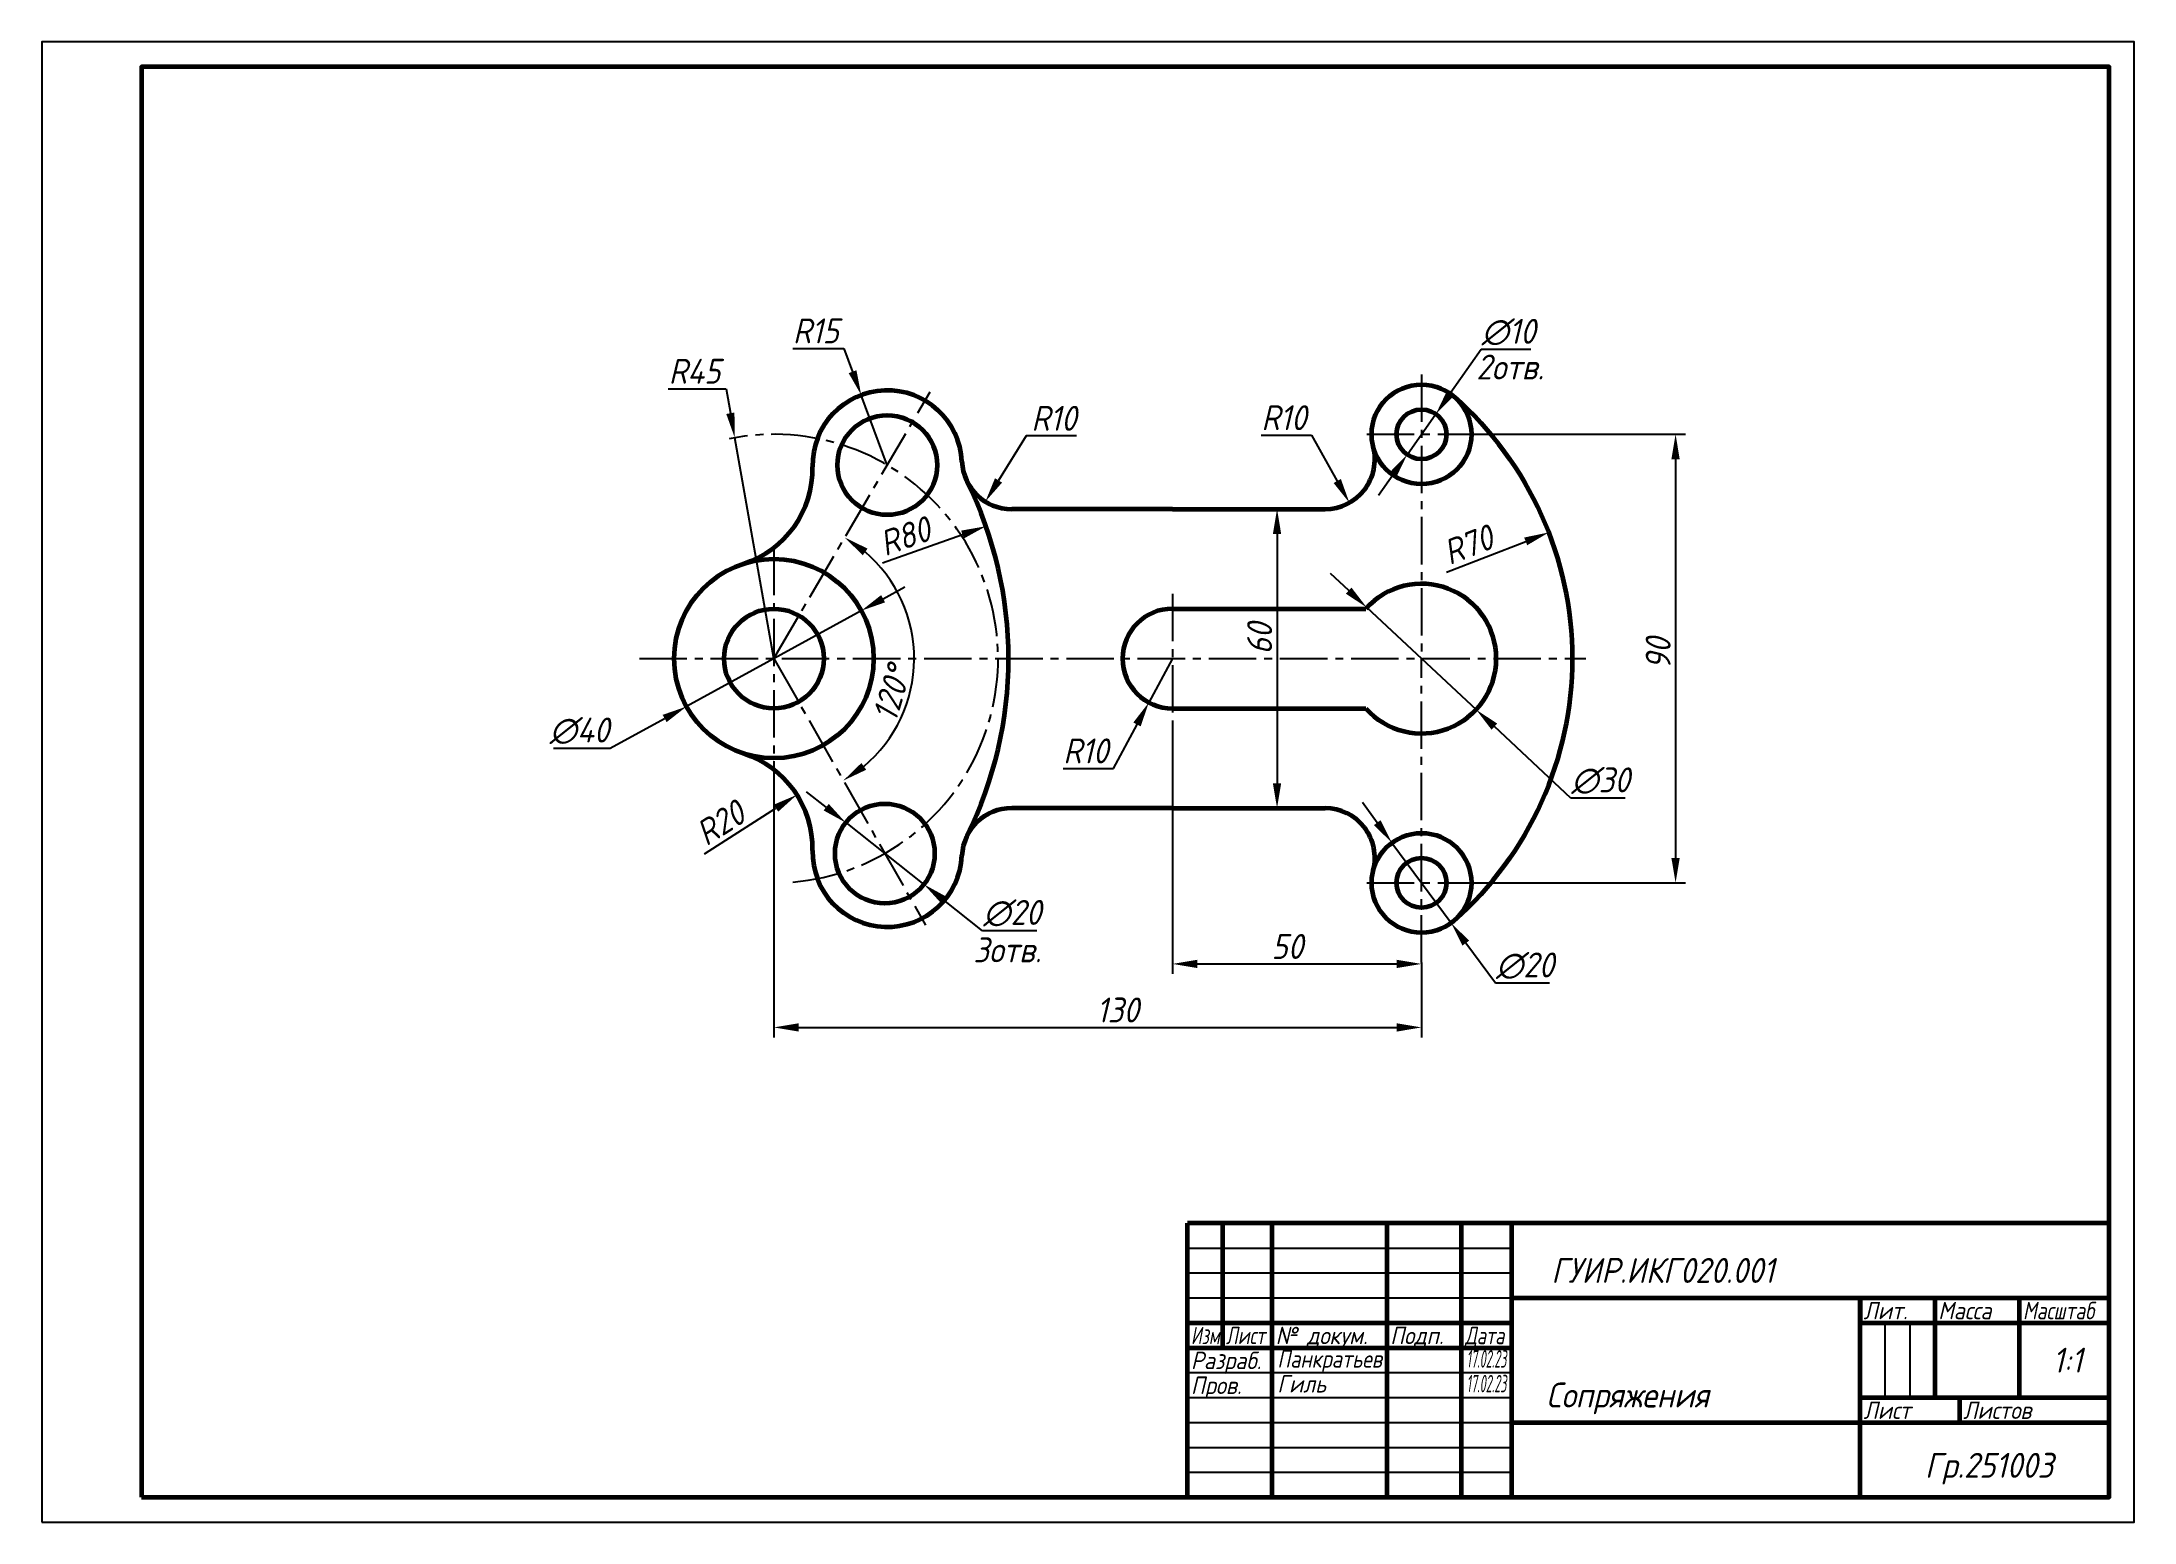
# Model space of a CAD drawing. Header units: millimetres. Extents: x 0 to 420, y 0 to 297.
import ezdxf
from ezdxf.enums import TextEntityAlignment as Align

# ---------------------------------------------------------------- set-up
doc = ezdxf.new("R2010")
doc.units = ezdxf.units.MM
doc.header["$LTSCALE"] = 0.5
doc.linetypes.add('осевая2', pattern=[28.575, 19.05, -3.175, 3.175, -3.175])
doc.layers.get('0').update_dxf_attribs({"lineweight": 60})
doc.layers.get('Defpoints').update_dxf_attribs({"color": 5})
doc.layers.add('1-оси', color=50, linetype='осевая2')
doc.layers.add('3-размеры', color=6, linetype='Continuous')
doc.layers.add('4-текст', color=7, linetype='Continuous', true_color=0x00ad00)
doc.styles.get("Standard").update_dxf_attribs({"font": 'isocpeui.ttf', "width": 0.9})
doc.dimstyles.new('Standart', dxfattribs={"dimtxt": 5, "dimasz": 5, "dimexe": 2, "dimexo": 0, "dimgap": 1, "dimtad": 1, "dimtoh": 1, "dimdec": 0, "dimtxsty": 'Standard', "dimcen": 2.5, "dimadec": 0, "dimazin": 0, "dimtfac": 1, "dimtdec": 0, "dimtmove": 0, "dimatfit": 3, "dimldrblk": 'DOTSMALL', "dimfxl": 1, "dimarcsym": 0})

# ---------------------------------------------------------------- blocks, each defined once
blk = doc.blocks.new('*D3')
at = {"layer": '3-размеры', "color": 0, "lineweight": -2, "transparency": 16777216}
for p, q in [((150.77, 235.51), (160.99, 235.51)), ((160.99, 235.51), (162.74, 230.82)), ((169.7, 212.08), (164.48, 226.14))]:
    blk.add_line(p, q, dxfattribs=at)
at = {"layer": '3-размеры', "color": 0, "transparency": 16777216}
blk.add_solid([(163.52, 231.11), (161.96, 230.53), (164.48, 226.14)], dxfattribs=at)
at = {"layer": 'Defpoints', "color": 0, "transparency": 16777216}
for p in [(164.48, 226.14), (169.7, 212.08)]:
    blk.add_point(p, dxfattribs=at)
at = {"layer": '3-размеры', "color": 0, "transparency": 16777216, "insert": (155.38, 239.01), "char_height": 5, "attachment_point": 5}
blk.add_mtext('R15', dxfattribs=at)
blk = doc.blocks.new('_DotSmall')
at = {"color": 0, "linetype": 'ByBlock', "const_width": 0.5}
blk.add_lwpolyline([(-0.0625, 0, 1), (0.0625, 0, 1)], format="xyb", close=True, dxfattribs=at)
blk = doc.blocks.new('*D4')
at = {"layer": '3-размеры', "color": 0, "lineweight": -2, "transparency": 16777216}
for p, q in [((157.44, 143.44), (153.52, 146.54)), ((161.37, 140.35), (177.07, 127.96)), ((188.85, 118.67), (181, 124.86)), ((199.75, 118.67), (188.85, 118.67))]:
    blk.add_line(p, q, dxfattribs=at)
at = {"layer": '3-размеры', "color": 0, "transparency": 16777216}
for points in [[(157.96, 144.1), (156.93, 142.79), (161.37, 140.35)], [(181.51, 125.52), (180.48, 124.21), (177.07, 127.96)]]:
    blk.add_solid(points, dxfattribs=at)
at = {"layer": 'Defpoints', "color": 0, "transparency": 16777216}
for p in [(161.37, 140.35), (177.07, 127.96)]:
    blk.add_point(p, dxfattribs=at)
at = {"layer": '3-размеры', "color": 0, "transparency": 16777216, "insert": (194.8, 122.17), "char_height": 5, "attachment_point": 5}
blk.add_mtext('∅20', dxfattribs=at)
blk = doc.blocks.new('*D5')
at = {"layer": '3-размеры', "color": 0, "lineweight": -2, "transparency": 16777216}
for p, q in [((168.87, 185.27), (173.26, 187.67)), ((164.49, 182.87), (129.41, 163.64)), ((114.1, 155.26), (125.02, 161.24)), ((102.74, 155.26), (114.1, 155.26))]:
    blk.add_line(p, q, dxfattribs=at)
at = {"layer": '3-размеры', "color": 0, "transparency": 16777216}
for points in [[(168.47, 186), (169.27, 184.54), (164.49, 182.87)], [(124.62, 161.97), (125.42, 160.51), (129.41, 163.64)]]:
    blk.add_solid(points, dxfattribs=at)
at = {"layer": 'Defpoints', "color": 0, "transparency": 16777216}
for p in [(164.49, 182.87), (129.41, 163.64)]:
    blk.add_point(p, dxfattribs=at)
at = {"layer": '3-размеры', "color": 0, "transparency": 16777216, "insert": (107.92, 158.76), "char_height": 5, "attachment_point": 5}
blk.add_mtext('∅40', dxfattribs=at)
blk = doc.blocks.new('*D6')
at = {"layer": '3-размеры', "color": 0, "lineweight": -2, "transparency": 16777216}
for p, q in [((197.6, 217.97), (192.04, 209.01)), ((207.7, 217.97), (197.6, 217.97))]:
    blk.add_line(p, q, dxfattribs=at)
at = {"layer": '3-размеры', "color": 0, "transparency": 16777216}
blk.add_solid([(191.33, 209.45), (192.75, 208.57), (189.4, 204.76)], dxfattribs=at)
at = {"layer": 'Defpoints', "color": 0, "transparency": 16777216}
for p in [(194.68, 213.26), (189.4, 204.76)]:
    blk.add_point(p, dxfattribs=at)
at = {"layer": '3-размеры', "color": 0, "transparency": 16777216, "insert": (203.15, 221.47), "char_height": 5, "attachment_point": 5}
blk.add_mtext('R10', dxfattribs=at)
blk = doc.blocks.new('*D9')
at = {"layer": '3-размеры', "color": 0, "lineweight": -2, "transparency": 16777216}
for p, q in [((146.95, 150.99), (146.95, 97.26)), ((276.95, 112.26), (276.95, 97.26)), ((151.95, 99.26), (271.95, 99.26))]:
    blk.add_line(p, q, dxfattribs=at)
at = {"layer": '3-размеры', "color": 0, "transparency": 16777216}
for points in [[(151.95, 100.09), (151.95, 98.42), (146.95, 99.26)], [(271.95, 100.09), (271.95, 98.42), (276.95, 99.26)]]:
    blk.add_solid(points, dxfattribs=at)
at = {"layer": 'Defpoints', "color": 0, "transparency": 16777216}
for p in [(146.95, 150.99), (276.95, 112.26), (276.95, 99.26)]:
    blk.add_point(p, dxfattribs=at)
at = {"layer": '3-размеры', "color": 0, "transparency": 16777216, "insert": (215.95, 102.76), "char_height": 5, "attachment_point": 5}
blk.add_mtext('130', dxfattribs=at)
blk = doc.blocks.new('*D10')
at = {"layer": '3-размеры', "color": 0, "lineweight": -2, "transparency": 16777216}
for p, q in [((226.95, 173.26), (222.21, 164.45)), ((215.09, 151.24), (219.84, 160.05)), ((205, 151.24), (215.09, 151.24))]:
    blk.add_line(p, q, dxfattribs=at)
at = {"layer": '3-размеры', "color": 0, "transparency": 16777216}
blk.add_solid([(219.1, 160.44), (220.57, 159.65), (222.21, 164.45)], dxfattribs=at)
at = {"layer": 'Defpoints', "color": 0, "transparency": 16777216}
for p in [(226.95, 173.26), (222.21, 164.45)]:
    blk.add_point(p, dxfattribs=at)
at = {"layer": '3-размеры', "color": 0, "transparency": 16777216, "insert": (209.55, 154.74), "char_height": 5, "attachment_point": 5}
blk.add_mtext('R10', dxfattribs=at)
blk = doc.blocks.new('*D11')
at = {"layer": '3-размеры', "color": 0, "lineweight": -2, "transparency": 16777216}
for p, q in [((247.95, 203.26), (245.95, 203.26)), ((247.95, 198.26), (247.95, 148.26)), ((247.95, 143.26), (245.95, 143.26))]:
    blk.add_line(p, q, dxfattribs=at)
at = {"layer": '3-размеры', "color": 0, "transparency": 16777216}
for points in [[(247.11, 198.26), (248.78, 198.26), (247.95, 203.26)], [(247.11, 148.26), (248.78, 148.26), (247.95, 143.26)]]:
    blk.add_solid(points, dxfattribs=at)
at = {"layer": 'Defpoints', "color": 0, "transparency": 16777216}
for p in [(247.95, 203.26), (247.95, 143.26), (247.95, 143.26)]:
    blk.add_point(p, dxfattribs=at)
at = {"layer": '3-размеры', "color": 0, "transparency": 16777216, "insert": (244.45, 177.26), "char_height": 5, "attachment_point": 5, "rotation": 90}
blk.add_mtext('60', dxfattribs=at)
blk = doc.blocks.new('*D12')
at = {"layer": '3-размеры', "color": 0, "lineweight": -2, "transparency": 16777216}
for p, q in [((268.05, 140.33), (265.08, 144.36)), ((271.02, 136.31), (282.88, 120.21)), ((291.78, 108.13), (285.85, 116.18)), ((302.67, 108.13), (291.78, 108.13))]:
    blk.add_line(p, q, dxfattribs=at)
at = {"layer": '3-размеры', "color": 0, "transparency": 16777216}
for points in [[(268.72, 140.83), (267.38, 139.84), (271.02, 136.31)], [(286.52, 116.67), (285.17, 115.69), (282.88, 120.21)]]:
    blk.add_solid(points, dxfattribs=at)
at = {"layer": 'Defpoints', "color": 0, "transparency": 16777216}
for p in [(271.02, 136.31), (282.88, 120.21)]:
    blk.add_point(p, dxfattribs=at)
at = {"layer": '3-размеры', "color": 0, "transparency": 16777216, "insert": (297.73, 111.63), "char_height": 5, "attachment_point": 5}
blk.add_mtext('∅20', dxfattribs=at)
blk = doc.blocks.new('*D14')
at = {"layer": '3-размеры', "color": 0, "lineweight": -2, "transparency": 16777216}
for p, q in [((287.95, 218.26), (329.95, 218.26)), ((327.95, 213.26), (327.95, 133.26)), ((287.95, 128.26), (329.95, 128.26))]:
    blk.add_line(p, q, dxfattribs=at)
at = {"layer": '3-размеры', "color": 0, "transparency": 16777216}
for points in [[(327.11, 213.26), (328.78, 213.26), (327.95, 218.26)], [(327.11, 133.26), (328.78, 133.26), (327.95, 128.26)]]:
    blk.add_solid(points, dxfattribs=at)
at = {"layer": 'Defpoints', "color": 0, "transparency": 16777216}
for p in [(287.95, 218.26), (287.95, 128.26), (327.95, 128.26)]:
    blk.add_point(p, dxfattribs=at)
at = {"layer": '3-размеры', "color": 0, "transparency": 16777216, "insert": (324.45, 174.26), "char_height": 5, "attachment_point": 5, "rotation": 90}
blk.add_mtext('90', dxfattribs=at)
blk = doc.blocks.new('*D15')
at = {"layer": '3-размеры', "color": 0, "lineweight": -2, "transparency": 16777216}
blk.add_line((133, 134.08), (147.36, 143.24), dxfattribs=at)
at = {"layer": '3-размеры', "color": 0, "transparency": 16777216}
blk.add_solid([(146.91, 143.94), (147.81, 142.54), (151.57, 145.93)], dxfattribs=at)
at = {"layer": 'Defpoints', "color": 0, "transparency": 16777216}
for p in [(151.57, 145.93), (134.71, 135.17)]:
    blk.add_point(p, dxfattribs=at)
at = {"layer": '3-размеры', "color": 0, "transparency": 16777216, "insert": (136.19, 140.27), "char_height": 5, "attachment_point": 5, "rotation": 32.541}
blk.add_mtext('R20', dxfattribs=at)
blk = doc.blocks.new('*D17')
at = {"layer": '3-размеры', "color": 0, "lineweight": -2, "transparency": 16777216}
for p, q in [((244.78, 218.09), (254.87, 218.09)), ((254.87, 218.09), (260.03, 208.89))]:
    blk.add_line(p, q, dxfattribs=at)
at = {"layer": '3-размеры', "color": 0, "transparency": 16777216}
blk.add_solid([(260.76, 209.3), (259.3, 208.49), (262.47, 204.53)], dxfattribs=at)
at = {"layer": 'Defpoints', "color": 0, "transparency": 16777216}
for p in [(257.58, 213.26), (262.47, 204.53)]:
    blk.add_point(p, dxfattribs=at)
at = {"layer": '3-размеры', "color": 0, "transparency": 16777216, "insert": (249.32, 221.59), "char_height": 5, "attachment_point": 5}
blk.add_mtext('R10', dxfattribs=at)
blk = doc.blocks.new('*D18')
at = {"layer": '3-размеры', "color": 0, "lineweight": -2, "transparency": 16777216}
for p, q in [((262.33, 186.9), (258.67, 190.31)), ((265.98, 183.49), (287.91, 163.02)), ((306.95, 145.26), (291.57, 159.61)), ((317.84, 145.26), (306.95, 145.26))]:
    blk.add_line(p, q, dxfattribs=at)
at = {"layer": '3-размеры', "color": 0, "transparency": 16777216}
for points in [[(262.89, 187.51), (261.76, 186.29), (265.98, 183.49)], [(292.14, 160.22), (291, 159), (287.91, 163.02)]]:
    blk.add_solid(points, dxfattribs=at)
at = {"layer": 'Defpoints', "color": 0, "transparency": 16777216}
for p in [(265.98, 183.49), (287.91, 163.02)]:
    blk.add_point(p, dxfattribs=at)
at = {"layer": '3-размеры', "color": 0, "transparency": 16777216, "insert": (312.9, 148.76), "char_height": 5, "attachment_point": 5}
blk.add_mtext('∅30', dxfattribs=at)
blk = doc.blocks.new('*D19')
at = {"layer": '3-размеры', "color": 0, "lineweight": -2, "transparency": 16777216}
for p, q in [((125.72, 227.41), (137.34, 227.41)), ((137.34, 227.41), (138.21, 222.49)), ((146.95, 173.26), (139.09, 217.56))]:
    blk.add_line(p, q, dxfattribs=at)
at = {"layer": '3-размеры', "color": 0, "transparency": 16777216}
blk.add_solid([(139.03, 222.63), (137.39, 222.34), (139.09, 217.56)], dxfattribs=at)
at = {"layer": 'Defpoints', "color": 0, "transparency": 16777216}
for p in [(139.09, 217.56), (146.95, 173.26)]:
    blk.add_point(p, dxfattribs=at)
at = {"layer": '3-размеры', "color": 0, "transparency": 16777216, "insert": (131.03, 230.91), "char_height": 5, "attachment_point": 5}
blk.add_mtext('R45', dxfattribs=at)
blk = doc.blocks.new('*D21')
at = {"layer": '3-размеры', "color": 0, "lineweight": -2, "transparency": 16777216}
for p, q in [((288.95, 235.26), (282.71, 226.43)), ((298.91, 235.26), (288.95, 235.26)), ((274.06, 214.17), (279.83, 222.34)), ((271.18, 210.09), (268.3, 206))]:
    blk.add_line(p, q, dxfattribs=at)
at = {"layer": '3-размеры', "color": 0, "transparency": 16777216}
for points in [[(282.03, 226.91), (283.4, 225.94), (279.83, 222.34)], [(270.5, 210.57), (271.86, 209.61), (274.06, 214.17)]]:
    blk.add_solid(points, dxfattribs=at)
at = {"layer": 'Defpoints', "color": 0, "transparency": 16777216}
for p in [(279.83, 222.34), (274.06, 214.17)]:
    blk.add_point(p, dxfattribs=at)
at = {"layer": '3-размеры', "color": 0, "transparency": 16777216, "insert": (294.43, 238.76), "char_height": 5, "attachment_point": 5}
blk.add_mtext('∅10', dxfattribs=at)
blk = doc.blocks.new('*D23')
at = {"layer": '3-размеры', "color": 0, "lineweight": -2, "transparency": 16777216}
blk.add_line((168.74, 192.5), (184.8, 198.15), dxfattribs=at)
at = {"layer": '3-размеры', "color": 0, "transparency": 16777216}
blk.add_solid([(184.53, 198.94), (185.08, 197.36), (189.52, 199.81)], dxfattribs=at)
at = {"layer": 'Defpoints', "color": 0, "transparency": 16777216}
for p in [(189.52, 199.81), (114.05, 173.26)]:
    blk.add_point(p, dxfattribs=at)
at = {"layer": '3-размеры', "color": 0, "transparency": 16777216, "insert": (173.25, 197.8), "char_height": 5, "attachment_point": 5, "rotation": 19.3849}
blk.add_mtext('R80', dxfattribs=at)
blk = doc.blocks.new('*D24')
at = {"layer": '3-размеры', "color": 0, "lineweight": -2, "transparency": 16777216}
blk.add_arc((146.95, 173.26), 28.16, 309.8533, 49.4343, dxfattribs=at)
at = {"layer": '3-размеры', "color": 0, "transparency": 16777216}
for points in [[(164.78, 193.97), (165.74, 195.33), (161.19, 197.55)], [(165.47, 150.95), (164.52, 152.32), (160.89, 148.79)]]:
    blk.add_solid(points, dxfattribs=at)
at = {"layer": 'Defpoints', "color": 0, "transparency": 16777216}
for p in [(178.34, 226.8), (173.47, 182.72), (146.95, 173.26), (146.95, 173.26), (177.4, 119.79)]:
    blk.add_point(p, dxfattribs=at)
at = {"layer": '3-размеры', "color": 0, "transparency": 16777216, "insert": (170.59, 166.25), "char_height": 5, "attachment_point": 5, "rotation": 73.4956}
blk.add_mtext('120°', dxfattribs=at)
blk = doc.blocks.new('*D25')
at = {"layer": '3-размеры', "color": 0, "lineweight": -2, "transparency": 16777216}
blk.add_line((281.98, 190.61), (297.86, 196.77), dxfattribs=at)
at = {"layer": '3-размеры', "color": 0, "transparency": 16777216}
blk.add_solid([(297.56, 197.55), (298.16, 196), (302.52, 198.58)], dxfattribs=at)
at = {"layer": 'Defpoints', "color": 0, "transparency": 16777216}
for p in [(302.52, 198.58), (237.26, 173.26)]:
    blk.add_point(p, dxfattribs=at)
at = {"layer": '3-размеры', "color": 0, "transparency": 16777216, "insert": (286.31, 196.08), "char_height": 5, "attachment_point": 5, "rotation": 21.2113}
blk.add_mtext('R70', dxfattribs=at)
blk = doc.blocks.new('*D26')
at = {"layer": '3-размеры', "color": 0, "lineweight": -2, "transparency": 16777216}
for p, q in [((226.95, 160.26), (226.95, 110)), ((231.95, 112), (271.95, 112)), ((276.95, 112.26), (276.95, 110))]:
    blk.add_line(p, q, dxfattribs=at)
at = {"layer": '3-размеры', "color": 0, "transparency": 16777216}
for points in [[(231.95, 112.83), (231.95, 111.17), (226.95, 112)], [(271.95, 112.83), (271.95, 111.17), (276.95, 112)]]:
    blk.add_solid(points, dxfattribs=at)
at = {"layer": 'Defpoints', "color": 0, "transparency": 16777216}
for p in [(226.95, 160.26), (276.95, 112.26), (276.95, 112)]:
    blk.add_point(p, dxfattribs=at)
at = {"layer": '3-размеры', "color": 0, "transparency": 16777216, "insert": (250, 115.5), "char_height": 5, "attachment_point": 5}
blk.add_mtext('50', dxfattribs=at)

msp = doc.modelspace()

# ---------------------------------------------------------------- linework, layer by layer
for p, q in [((226.95, 203.26), (194.68, 203.26)), ((226.95, 203.26), (257.58, 203.26)), ((226.95, 183.26), (265.77, 183.26)), ((226.95, 163.26), (265.77, 163.26)), ((226.95, 143.26), (194.68, 143.26)), ((226.95, 143.26), (257.58, 143.26)), ((365, 45), (365, 40))]:
    msp.add_line(p, q)
at = {"lineweight": 60}
for p, q in [((415, 60), (230, 60)), ((230, 5), (230, 60)), ((237, 60), (237, 35)), ((247, 5), (247, 60)), ((270, 60), (270, 5)), ((285, 5), (285, 60)), ((295, 60), (295, 5)), ((295, 45), (415, 45)), ((365, 5), (365, 45)), ((380, 45), (380, 25)), ((397, 25), (397, 45)), ((230, 40), (295, 40)), ((365, 40), (415, 40)), ((230, 35), (295, 35)), ((365, 25), (415, 25)), ((385, 20), (385, 25)), ((295, 20), (415, 20))]:
    msp.add_line(p, q, dxfattribs=at)
at = {"lineweight": -3}
for p, q in [((230, 55), (295, 55)), ((230, 50), (295, 50)), ((230, 45), (295, 45)), ((370, 25), (370, 40)), ((375, 40), (375, 25)), ((230, 30), (295, 30)), ((230, 25), (295, 25)), ((230, 20), (295, 20)), ((230, 15), (295, 15)), ((230, 10), (295, 10))]:
    msp.add_line(p, q, dxfattribs=at)
at = {"lineweight": 60}
msp.add_lwpolyline([(20, 5), (415, 5), (415, 292), (20, 292)], close=True, dxfattribs=at)
msp.add_lwpolyline([(20, 5), (415, 5), (415, 292), (20, 292)], close=True, dxfattribs=at)
for centre, radius in [((276.95, 218.26), 10), ((276.95, 218.26), 5), ((169.7, 212.08), 10), ((146.95, 173.26), 20), ((146.95, 173.26), 10), ((169.22, 134.15), 10), ((276.95, 128.26), 10), ((276.95, 128.26), 5)]:
    msp.add_circle(centre, radius)
for centre, radius, start, end in [((169.7, 212.08), 15, 2.7021, 181.209), ((237.26, 173.26), 70, 311.4096, 48.5904), ((257.58, 213.26), 10, 270, 14.4775), ((134.71, 211.34), 20, 287.8106, 1.209), ((194.68, 213.26), 10, 182.7021, 270), ((114.05, 173.26), 80, 333.6122, 26.3878), ((276.95, 173.26), 15, 221.8103, 138.1897), ((226.95, 173.26), 10, 90, 270), ((134.71, 135.17), 20, 358.791, 72.1894), ((194.68, 133.26), 10, 90, 177.2979), ((257.58, 133.26), 10, 345.5225, 90), ((169.7, 134.43), 15, 178.791, 357.2979)]:
    msp.add_arc(centre, radius, start, end)
at = {"layer": '1-оси'}
for p, q in [((146.95, 173.26), (178.34, 226.8)), ((276.95, 230.26), (276.95, 173.26)), ((265.95, 218.26), (287.95, 218.26)), ((146.95, 195.52), (146.95, 150.99)), ((226.95, 186.26), (226.95, 160.26)), ((119.95, 173.26), (309.95, 173.26)), ((146.95, 173.26), (177.4, 119.79)), ((276.95, 112.26), (276.95, 173.26)), ((265.95, 128.26), (287.95, 128.26))]:
    msp.add_line(p, q, dxfattribs=at)
msp.add_arc((146.95, 173.26), 45, 274.8197, 101.4751, dxfattribs=at)
at = {"layer": 'Defpoints'}
msp.add_lwpolyline([(0, 0), (420, 0), (420, 297), (0, 297)], close=True, dxfattribs=at)

# ---------------------------------------------------------------- texts
at = {"layer": '3-размеры', "width": 0.9}
for s, p in [('2отв.', (287.95, 229.26)), ('3отв.', (186.97, 112.32))]:
    msp.add_text(s, height=5, dxfattribs=at).set_placement(p)
at = {"layer": '4-текст', "lineweight": -3}
for s, width, p in [('Лит.', 0.9, (365.67, 40.7)), ('Масса', 0.9, (380.67, 40.7)), ('Масштаб', 0.8, (397.67, 40.7)), ('Изм.', 0.7, (230.67, 35.7)), ('Лист', 0.75, (237.67, 35.7)), ('№ докум.', 0.9, (247.67, 35.7)), ('Подп.', 0.9, (270.67, 35.7)), ('Дата', 0.75, (285.67, 35.7)), ('Разраб.', 0.9, (230.67, 30.7)), ('Пров.', 0.9, (230.67, 25.7)), ('Лист', 0.9, (365.67, 20.7)), ('Листов', 0.9, (385.67, 20.7))]:
    msp.add_text(s, height=3.5, dxfattribs=dict(at, width=width)).set_placement(p)
at = {"layer": '4-текст'}
for s, width, p, p2 in [('Панкратьев', 0.770278, (248, 31), (269, 31)), ('17.02.23', 0.469667, (286, 31), (294, 31)), ('17.02.23', 0.469667, (286, 26.05), (294, 26.05))]:
    msp.add_text(s, height=3.5, dxfattribs=dict(at, width=width)).set_placement(p, p2, align=Align.FIT)
at = {"layer": '4-текст', "width": 0.9}
msp.add_text('Гиль', height=3.5, dxfattribs=at).set_placement((248, 26))
at = {"layer": '4-текст', "char_height": 5, "attachment_point": 1}
for s, insert in [('ГУИР.ИКГ020.001', (303, 53)), ('1:1', (403.64, 35)), ('Сопряжения', (302, 28))]:
    msp.add_mtext(s, dxfattribs=dict(at, insert=insert))
at = {"layer": '4-текст', "insert": (378, 13.9), "char_height": 5, "attachment_point": 1}
msp.add_mtext_dynamic_manual_height_columns('Гр.251003', width=0.9806, gutter_width=25, heights=[0], dxfattribs=at)

# ---------------------------------------------------------------- dimensions: what is measured, and where the dimension line sits
at = {"layer": '3-размеры'}
for center, mpoint, picture, middle in [((169.7, 212.08), (164.48, 226.14), '*D3', (155.38, 239.01)), ((146.95, 173.26), (139.09, 217.56), '*D19', (131.03, 230.91)), ((226.95, 173.26), (222.21, 164.45), '*D10', (209.55, 154.74))]:
    dim = msp.add_radius_dim(center=center, mpoint=mpoint, dimstyle='Standart', dxfattribs=at)
    dim.commit()
    dim.dimension.update_dxf_attribs({"geometry": picture, "text_midpoint": middle})
for p1, p2, picture, middle in [((274.06, 214.17), (279.83, 222.34), '*D21', (294.43, 235.26)), ((265.98, 183.49), (287.91, 163.02), '*D18', (312.9, 145.26)), ((164.49, 182.87), (129.41, 163.64), '*D5', (107.92, 155.26)), ((161.37, 140.35), (177.07, 127.96), '*D4', (194.8, 118.67)), ((271.02, 136.31), (282.88, 120.21), '*D12', (297.73, 108.13))]:
    dim = msp.add_diameter_dim_2p(p1=p1, p2=p2, dimstyle='Standart', dxfattribs=at)
    dim.commit()
    dim.dimension.update_dxf_attribs({"geometry": picture, "text_midpoint": middle, "dimtype": 163})
dim = msp.add_angular_dim_2l(base=(173.47, 182.72), line1=((146.95, 173.26), (178.34, 226.8)), line2=((146.95, 173.26), (177.4, 119.79)), dimstyle='Standart', dxfattribs=at)
dim.commit()
dim.dimension.update_dxf_attribs({"geometry": '*D24', "text_midpoint": (173.95, 165.26), "dimtype": 162})
for center, mpoint, picture, middle in [((194.68, 213.26), (189.4, 204.76), '*D6', (203.15, 217.97)), ((257.58, 213.26), (262.47, 204.53), '*D17', (249.32, 218.09)), ((114.05, 173.26), (189.52, 199.81), '*D23', (174.41, 194.49)), ((237.26, 173.26), (302.52, 198.58), '*D25', (287.59, 192.79)), ((134.71, 135.17), (151.57, 145.93), '*D15', (138.07, 137.32))]:
    dim = msp.add_radius_dim(center=center, mpoint=mpoint, dimstyle='Standart', dxfattribs=at)
    dim.commit()
    dim.dimension.update_dxf_attribs({"geometry": picture, "text_midpoint": middle, "dimtype": 164})
for base, p1, p2, picture, middle in [((327.95, 128.26), (287.95, 218.26), (287.95, 128.26), '*D14', (327.95, 174.26)), ((247.95, 143.26), (247.95, 203.26), (247.95, 143.26), '*D11', (247.95, 177.26))]:
    dim = msp.add_linear_dim(base=base, p1=p1, p2=p2, angle=90, dimstyle='Standart', dxfattribs=at)
    dim.commit()
    dim.dimension.update_dxf_attribs({"geometry": picture, "text_midpoint": middle, "dimtype": 160})
for base, p1, picture, middle in [((276.95, 112), (226.95, 160.26), '*D26', (250, 112)), ((276.95, 99.26), (146.95, 150.99), '*D9', (215.95, 99.26))]:
    dim = msp.add_linear_dim(base=base, p1=p1, p2=(276.95, 112.26), dimstyle='Standart', dxfattribs=at)
    dim.commit()
    dim.dimension.update_dxf_attribs({"geometry": picture, "text_midpoint": middle, "dimtype": 160})

doc.saveas('drawing.dxf')
